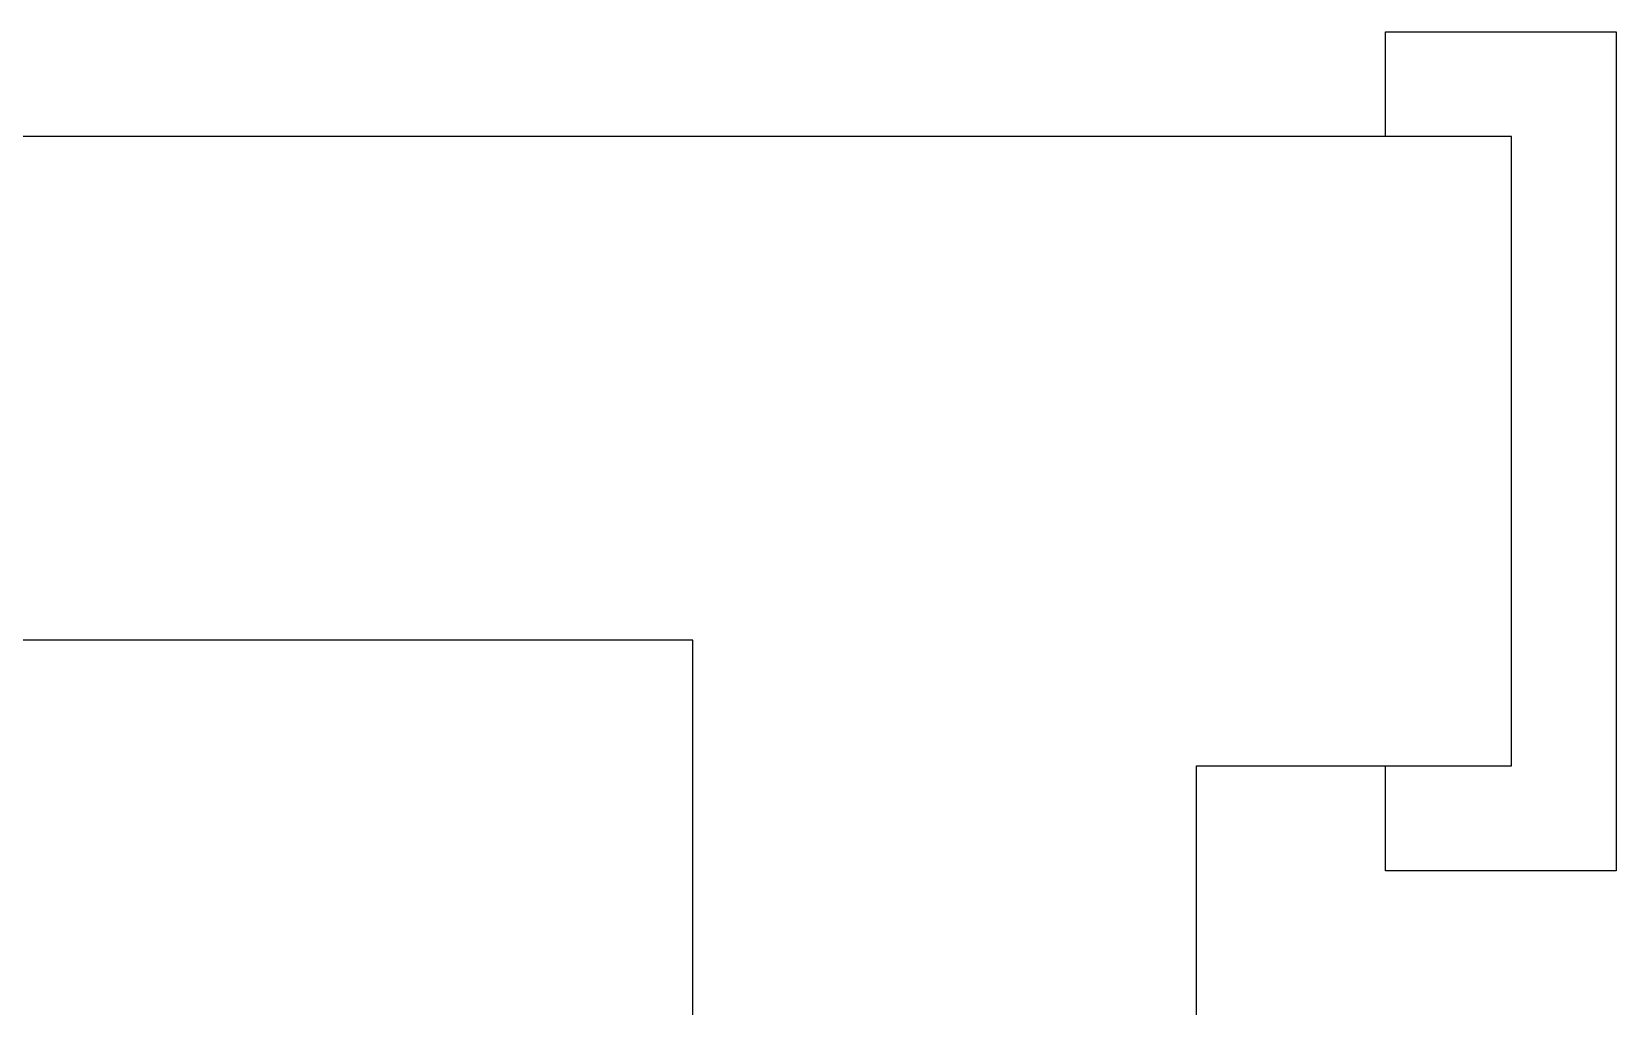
# Model space of a CAD drawing. Header units: millimetres. Extents: x -1705246 to 222838, y -3231245 to 126310.
# Drawn here: x 160046 to 160801, y -950 to -485 of the extents above; entities that cross this region are included whole.
import ezdxf

# ---------------------------------------------------------------- set-up
doc = ezdxf.new("R2010")
doc.units = ezdxf.units.MM

msp = doc.modelspace()

# ---------------------------------------------------------------- linework, layer by layer
at = {"color": 250}
for p, q in [((160691.25, -534.98), (160691.25, -484.98)), ((160691.25, -484.98), (160801.25, -484.98)), ((160801.25, -484.98), (160801.25, -884.98)), ((160751.25, -534.98), (156271.25, -534.98)), ((160751.25, -534.98), (160691.25, -534.98)), ((160751.25, -834.98), (160751.25, -534.98)), ((160751.25, -834.98), (160751.25, -534.98)), ((160751.25, -834.98), (160751.25, -534.98)), ((160361.25, -774.98), (152841.25, -774.98)), ((160361.25, -3174.98), (160361.25, -774.98)), ((160601.25, -2934.98), (160601.25, -834.98)), ((160601.25, -834.98), (160751.25, -834.98)), ((160691.25, -884.98), (160691.25, -834.98)), ((160691.25, -834.98), (160751.25, -834.98)), ((160801.25, -884.98), (160691.25, -884.98))]:
    msp.add_line(p, q, dxfattribs=at)

doc.saveas('drawing.dxf')
